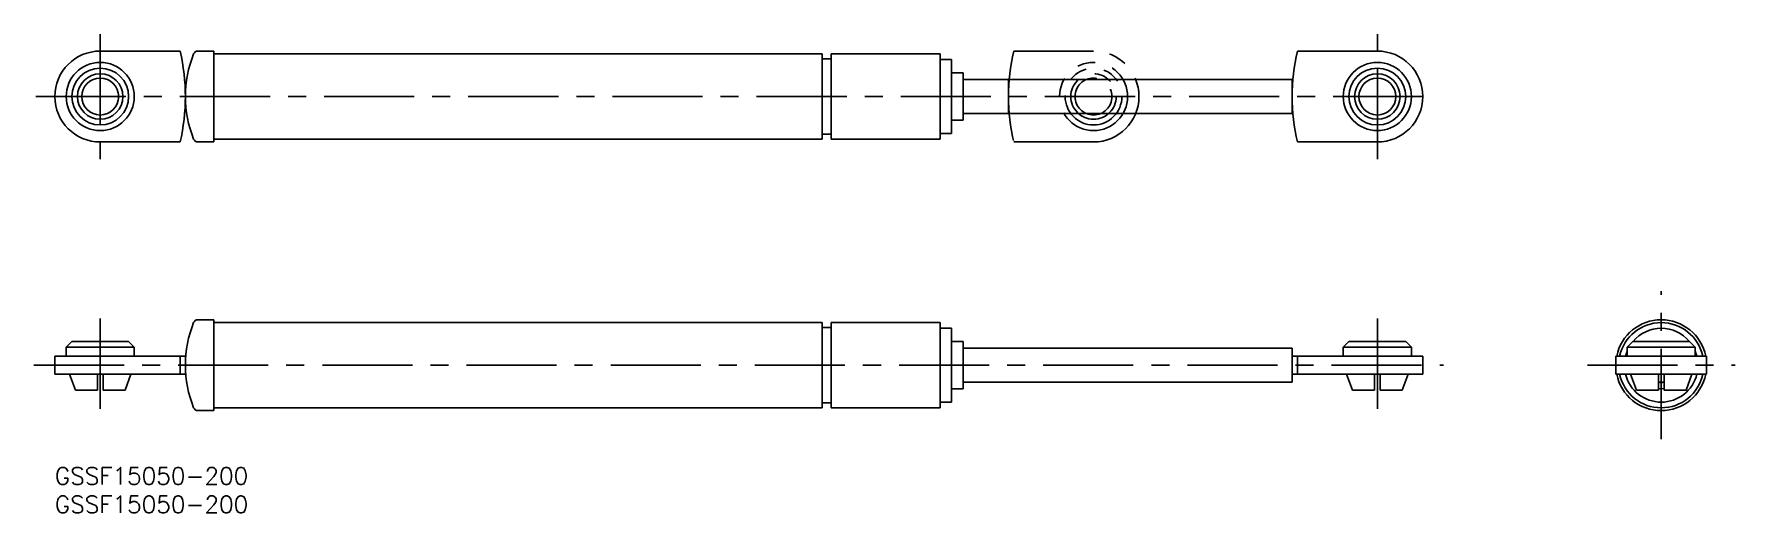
# Model space of a CAD drawing. Extents: x -4 to 296, y -8 to 76.
import ezdxf

# ---------------------------------------------------------------- set-up
doc = ezdxf.new("R2010")
doc.units = 0
doc.header["$LTSCALE"] = 0.5
doc.linetypes.add('CENTER', pattern=[50.8, 31.75, -6.35, 6.35, -6.35])
doc.linetypes.add('PHANTOM', pattern=[63.5, 31.75, -6.35, 6.35, -6.35, 6.35, -6.35])
for name, color, linetype in [('MSM_CENTER', 1, 'CENTER'), ('MSM_CONTINUOUS', 7, 'CONTINUOUS'), ('MSM_IMAGINARY', 6, 'PHANTOM'), ('MSM_PART_NUMBER', 7, 'CONTINUOUS')]:
    doc.layers.add(name, color=color, linetype=linetype)
doc.styles.get("Standard").update_dxf_attribs({"font": 'txt.shx', "height": 3, "bigfont": 'bigfont.shx'})

msp = doc.modelspace()

# ---------------------------------------------------------------- linework, layer by layer
at = {"layer": 'MSM_CENTER'}
for p, q in [((8, 76.28), (8, 54.28)), ((233, 54.28), (233, 76.28)), ((-3.36, 65.28), (244.06, 65.28)), ((283.01, 5), (283.01, 31)), ((8, 26.2), (8, 9.6)), ((233, 26.2), (233, 9.6)), ((-3.67, 18), (244.67, 18)), ((270.01, 18), (296.01, 18))]:
    msp.add_line(p, q, dxfattribs=at)
at = {"layer": 'MSM_CONTINUOUS'}
for p, q in [((22.07, 73.28), (8, 73.28)), ((28, 73.28), (25.2, 73.28)), ((28, 57.28), (28, 73.28)), ((135.2, 72.78), (28, 72.78)), ((135.2, 57.78), (135.2, 72.78)), ((136.8, 71.93), (135.2, 71.93)), ((156, 72.78), (136.8, 72.78)), ((136.8, 57.78), (136.8, 72.78)), ((156, 57.78), (156, 72.78)), ((233, 73.28), (218.93, 73.28)), ((158, 71.78), (156, 71.78)), ((158, 58.78), (158, 71.78)), ((160, 69.43), (158, 69.43)), ((160, 61.13), (160, 69.43)), ((218, 68.28), (160, 68.28)), ((218, 68.28), (218, 62.28)), ((158, 61.13), (160, 61.13)), ((160, 62.28), (218, 62.28)), ((8, 57.28), (22.07, 57.28)), ((25.2, 57.28), (28, 57.28)), ((28, 57.78), (135.2, 57.78)), ((135.2, 58.63), (136.8, 58.63)), ((136.8, 57.78), (156, 57.78)), ((156, 58.78), (158, 58.78)), ((218.93, 57.28), (233, 57.28)), ((28, 26), (25.2, 26)), ((28, 10), (28, 26)), ((135.2, 25.5), (28, 25.5)), ((135.2, 10.5), (135.2, 25.5)), ((136.8, 24.65), (135.2, 24.65)), ((156, 25.5), (136.8, 25.5)), ((136.8, 10.5), (136.8, 25.5)), ((156, 10.5), (156, 25.5)), ((158, 24.5), (156, 24.5)), ((158, 11.5), (158, 24.5)), ((3, 22.2), (2, 21.2)), ((2, 21.2), (2, 19.6)), ((14, 21.2), (2, 21.2)), ((3, 22.2), (13, 22.2)), ((14, 21.2), (13, 22.2)), ((14, 19.6), (14, 21.2)), ((160, 22.15), (158, 22.15)), ((160, 13.85), (160, 22.15)), ((218, 21), (160, 21)), ((218, 21), (218, 15)), ((228, 22.2), (227, 21.2)), ((227, 21.2), (227, 19.6)), ((239, 21.2), (227, 21.2)), ((228, 22.2), (238, 22.2)), ((239, 21.2), (238, 22.2)), ((239, 19.6), (239, 21.2)), ((278.01, 22.2), (277.01, 21.2)), ((277.01, 21.2), (277.01, 19.6)), ((289.01, 21.2), (277.01, 21.2)), ((278.01, 22.2), (288.01, 22.2)), ((289.01, 21.2), (288.01, 22.2)), ((289.01, 19.6), (289.01, 21.2)), ((0, 19.6), (0, 16.4)), ((0, 19.6), (23, 19.6)), ((22.07, 19.6), (22.07, 16.4)), ((23, 16.4), (23, 19.6)), ((218, 19.6), (241, 19.6)), ((218.93, 19.6), (218.93, 16.4)), ((241, 16.4), (241, 19.6)), ((275.01, 19.6), (275.01, 16.4)), ((275.01, 19.6), (291.01, 19.6)), ((276.71, 19.6), (277, 20.49)), ((277, 20.49), (277.01, 20.5)), ((289.01, 20.5), (289.01, 20.49)), ((289.01, 20.49), (289.31, 19.6)), ((291.01, 19.6), (291.01, 16.4)), ((0, 16.4), (23, 16.4)), ((2.58, 16.4), (3.63, 13.6)), ((7.5, 13.6), (7.5, 16.4)), ((8.5, 16.4), (8.5, 13.6)), ((13.42, 16.4), (12.37, 13.6)), ((160, 15), (218, 15)), ((218, 16.4), (241, 16.4)), ((227.58, 16.4), (228.63, 13.6)), ((232.5, 13.6), (232.5, 16.4)), ((233.5, 16.4), (233.5, 13.6)), ((238.42, 16.4), (237.37, 13.6)), ((275.01, 16.4), (291.01, 16.4)), ((277.59, 16.4), (278.63, 13.6)), ((282.51, 16.4), (282.51, 13.6)), ((283.51, 13.6), (283.51, 16.4)), ((288.42, 16.4), (287.38, 13.6)), ((3.63, 13.6), (7.5, 13.6)), ((8.5, 13.6), (12.37, 13.6)), ((158, 13.85), (160, 13.85)), ((228.63, 13.6), (232.5, 13.6)), ((233.5, 13.6), (237.37, 13.6)), ((278.63, 13.6), (282.51, 13.6)), ((282.75, 13.86), (282.51, 13.88)), ((283.51, 13.88), (282.75, 13.86)), ((283.51, 13.6), (287.38, 13.6)), ((25.2, 10), (28, 10)), ((28, 10.5), (135.2, 10.5)), ((135.2, 11.35), (136.8, 11.35)), ((136.8, 10.5), (156, 10.5)), ((156, 11.5), (158, 11.5))]:
    msp.add_line(p, q, dxfattribs=at)
for centre, radius in [((8, 65.28), 6), ((8, 65.28), 5), ((8, 65.28), 4), ((233, 65.28), 6), ((233, 65.28), 5), ((233, 65.28), 4), ((8, 65.28), 3.25), ((233, 65.28), 3.25)]:
    msp.add_circle(centre, radius, dxfattribs=at)
for centre, radius, start, end in [((8, 65.28), 8, 90, 270), ((-12, 65.28), 35, 346.787, 13.213), ((43, 65.28), 20, 157.9757, 202.0243), ((25.2, 72.48), 0.8, 90, 157.9757), ((253, 65.28), 35, 166.787, 193.213), ((233, 65.28), 8, 270, 90), ((25.2, 58.08), 0.8, 202.0243, 270), ((43, 18), 20, 157.9757, 202.0243), ((25.2, 25.2), 0.8, 90, 157.9757), ((283.01, 18), 8, 11.537, 168.463), ((283.01, 18), 7.5, 12.3178, 167.6822), ((283.01, 18), 6.5, 40.2522, 139.7478), ((283.01, 18), 8, 191.537, 348.463), ((283.01, 18), 7.5, 192.3178, 347.6822), ((283.01, 18), 6.5, 194.25, 345.75), ((283.01, 18), 3, 260.4059, 279.5941), ((283.01, 18), 3.05, 260.5647, 279.4353), ((25.2, 10.8), 0.8, 202.0243, 270)]:
    msp.add_arc(centre, radius, start, end, dxfattribs=at)
at = {"layer": 'MSM_IMAGINARY'}
for p, q in [((183, 73.28), (168.93, 73.28)), ((168, 68.28), (168, 62.28)), ((168.93, 57.28), (183, 57.28))]:
    msp.add_line(p, q, dxfattribs=at)
for radius in [6, 5, 4, 3.25]:
    msp.add_circle((183, 65.28), radius, dxfattribs=at)
for centre, radius, start, end in [((203, 65.28), 35, 166.787, 193.213), ((183, 65.28), 8, 270, 90)]:
    msp.add_arc(centre, radius, start, end, dxfattribs=at)

# ---------------------------------------------------------------- texts
at = {"layer": 'MSM_PART_NUMBER', "char_height": 3, "width": 121.0942, "attachment_point": 1}
for insert in [(0, 0), (0, -5)]:
    msp.add_mtext('{GSSF15050-200}', dxfattribs=dict(at, insert=insert))

doc.saveas('drawing.dxf')
